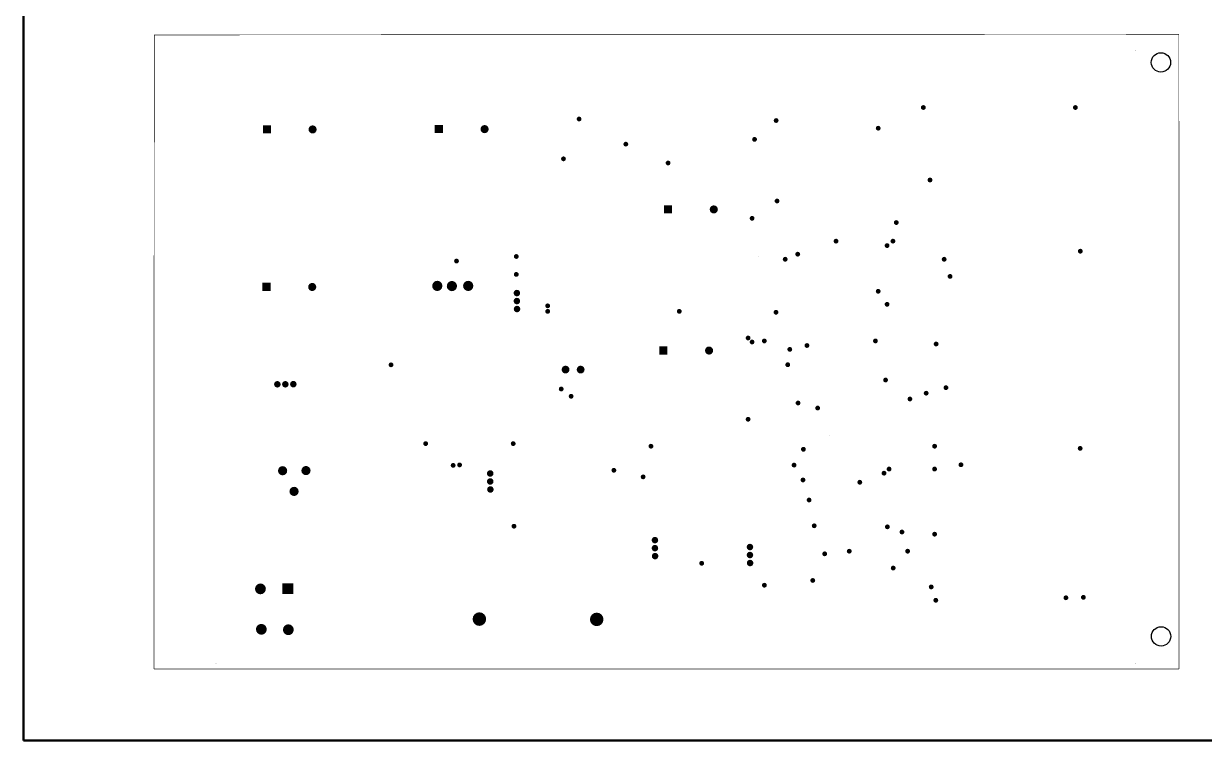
# Paper-space layout 'Лист1' of a CAD drawing. Header units: millimetres. Extents: x 20 to 405, y 5 to 258.
# Drawn here: x 20.3 to 216, y 5.4 to 124.1 of the extents above; entities that cross this region are included whole.
import ezdxf

# ---------------------------------------------------------------- set-up
doc = ezdxf.new("R2010")
doc.units = ezdxf.units.MM
doc.layers.add('BottomLayer', color=5, linetype='Continuous')
doc.layers.add('Mechanical15', color=56, linetype='Continuous')
doc.layers.add('Розмірний', color=130, linetype='Continuous', lineweight=25)
doc.layers.add('СхемаЕлПринц', color=7, linetype='Continuous', lineweight=50, true_color=0x000000)

psp = doc.layouts.new('Лист1')

# ---------------------------------------------------------------- hatches: boundary and pattern name
at = {"layer": 'BottomLayer', "true_color": 0x000000}
h = psp.add_hatch(color=18, dxfattribs=at)
edge = h.paths.add_edge_path()
edge.add_arc((169.454, 110.243), 0.4, 0, 360)
h = psp.add_hatch(color=18, dxfattribs=at)
edge = h.paths.add_edge_path()
edge.add_arc((194.663, 110.243), 0.4, 0, 360)
h = psp.add_hatch(color=18, dxfattribs=at)
edge = h.paths.add_edge_path()
edge.add_arc((112.393, 108.338), 0.4, 0, 360)
h = psp.add_hatch(color=18, dxfattribs=at)
edge = h.paths.add_edge_path()
edge.add_arc((145.057, 108.084), 0.4, 0, 360)
for points in [[(59.967, 107.312), (61.317, 107.312), (61.317, 105.962), (59.967, 105.962)], [(88.477, 107.362), (89.827, 107.362), (89.827, 106.012), (88.477, 106.012)], [(126.468, 94.052), (127.818, 94.052), (127.818, 92.702), (126.468, 92.702)], [(59.902, 81.2), (61.252, 81.2), (61.252, 79.85), (59.902, 79.85)], [(125.688, 70.659), (127.038, 70.659), (127.038, 69.309), (125.688, 69.309)], [(63.222, 31.391), (65.022, 31.391), (65.022, 29.591), (63.222, 29.591)]]:
    psp.add_hatch(color=18, dxfattribs=at).paths.add_polyline_path(points)
h = psp.add_hatch(color=18, dxfattribs=at)
edge = h.paths.add_edge_path()
edge.add_arc((68.217, 106.612), 0.675, 0, 360)
h = psp.add_hatch(color=18, dxfattribs=at)
edge = h.paths.add_edge_path()
edge.add_arc((96.727, 106.662), 0.675, 0, 360)
h = psp.add_hatch(color=18, dxfattribs=at)
edge = h.paths.add_edge_path()
edge.add_arc((161.974, 106.814), 0.4, 0, 360)
h = psp.add_hatch(color=18, dxfattribs=at)
edge = h.paths.add_edge_path()
edge.add_arc((120.14, 104.173), 0.4, 0, 360)
h = psp.add_hatch(color=18, dxfattribs=at)
edge = h.paths.add_edge_path()
edge.add_arc((141.476, 104.96), 0.4, 0, 360)
h = psp.add_hatch(color=18, dxfattribs=at)
edge = h.paths.add_edge_path()
edge.add_arc((109.802, 101.738), 0.4, 0, 360)
h = psp.add_hatch(color=18, dxfattribs=at)
edge = h.paths.add_edge_path()
edge.add_arc((127.143, 101.053), 0.4, 0, 360)
h = psp.add_hatch(color=18, dxfattribs=at)
edge = h.paths.add_edge_path()
edge.add_arc((170.559, 98.229), 0.4, 0, 360)
h = psp.add_hatch(color=18, dxfattribs=at)
edge = h.paths.add_edge_path()
edge.add_arc((134.718, 93.352), 0.675, 0, 360)
h = psp.add_hatch(color=18, dxfattribs=at)
edge = h.paths.add_edge_path()
edge.add_arc((145.21, 94.749), 0.4, 0, 360)
h = psp.add_hatch(color=18, dxfattribs=at)
edge = h.paths.add_edge_path()
edge.add_arc((141.069, 91.879), 0.4, 0, 360)
h = psp.add_hatch(color=18, dxfattribs=at)
edge = h.paths.add_edge_path()
edge.add_arc((164.972, 91.179), 0.4, 0, 360)
h = psp.add_hatch(color=18, dxfattribs=at)
edge = h.paths.add_edge_path()
edge.add_arc((154.989, 88.094), 0.4, 0, 360)
h = psp.add_hatch(color=18, dxfattribs=at)
edge = h.paths.add_edge_path()
edge.add_arc((164.412, 88.094), 0.4, 0, 360)
h = psp.add_hatch(color=18, dxfattribs=at)
edge = h.paths.add_edge_path()
edge.add_arc((148.639, 85.935), 0.4, 0, 360)
h = psp.add_hatch(color=18, dxfattribs=at)
edge = h.paths.add_edge_path()
edge.add_arc((163.447, 87.358), 0.4, 0, 360)
h = psp.add_hatch(color=18, dxfattribs=at)
edge = h.paths.add_edge_path()
edge.add_arc((195.476, 86.429), 0.4, 0, 360)
h = psp.add_hatch(color=18, dxfattribs=at)
edge = h.paths.add_edge_path()
edge.add_arc((92.073, 84.792), 0.4, 0, 360)
h = psp.add_hatch(color=18, dxfattribs=at)
edge = h.paths.add_edge_path()
edge.add_arc((101.979, 85.554), 0.4, 0, 360)
h = psp.add_hatch(color=18, dxfattribs=at)
edge = h.paths.add_edge_path()
edge.add_arc((146.556, 85.097), 0.4, 0, 360)
h = psp.add_hatch(color=18, dxfattribs=at)
edge = h.paths.add_edge_path()
edge.add_arc((172.908, 85.097), 0.4, 0, 360)
h = psp.add_hatch(color=18, dxfattribs=at)
edge = h.paths.add_edge_path()
edge.add_arc((101.979, 82.583), 0.4, 0, 360)
h = psp.add_hatch(color=18, dxfattribs=at)
edge = h.paths.add_edge_path()
edge.add_arc((173.886, 82.252), 0.4, 0, 360)
h = psp.add_hatch(color=18, dxfattribs=at)
edge = h.paths.add_edge_path()
edge.add_arc((68.152, 80.5), 0.675, 0, 360)
h = psp.add_hatch(color=18, dxfattribs=at)
edge = h.paths.add_edge_path()
edge.add_arc((88.886, 80.677), 0.85, 0, 360)
h = psp.add_hatch(color=18, dxfattribs=at)
edge = h.paths.add_edge_path()
edge.add_arc((91.311, 80.652), 0.85, 0, 360)
h = psp.add_hatch(color=18, dxfattribs=at)
edge = h.paths.add_edge_path()
edge.add_arc((94.011, 80.677), 0.85, 0, 360)
h = psp.add_hatch(color=18, dxfattribs=at)
edge = h.paths.add_edge_path()
edge.add_arc((102.081, 79.492), 0.542, 0, 360)
h = psp.add_hatch(color=18, dxfattribs=at)
edge = h.paths.add_edge_path()
edge.add_arc((102.081, 78.167), 0.542, 0, 360)
h = psp.add_hatch(color=18, dxfattribs=at)
edge = h.paths.add_edge_path()
edge.add_arc((161.974, 79.789), 0.4, 0, 360)
h = psp.add_hatch(color=18, dxfattribs=at)
edge = h.paths.add_edge_path()
edge.add_arc((102.106, 76.842), 0.542, 0, 360)
h = psp.add_hatch(color=18, dxfattribs=at)
edge = h.paths.add_edge_path()
edge.add_arc((107.186, 77.376), 0.4, 0, 360)
h = psp.add_hatch(color=18, dxfattribs=at)
edge = h.paths.add_edge_path()
edge.add_arc((107.186, 76.461), 0.4, 0, 360)
h = psp.add_hatch(color=18, dxfattribs=at)
edge = h.paths.add_edge_path()
edge.add_arc((129.004, 76.461), 0.4, 0, 360)
h = psp.add_hatch(color=18, dxfattribs=at)
edge = h.paths.add_edge_path()
edge.add_arc((145.032, 76.309), 0.4, 0, 360)
h = psp.add_hatch(color=18, dxfattribs=at)
edge = h.paths.add_edge_path()
edge.add_arc((163.446, 77.63), 0.4, 0, 360)
h = psp.add_hatch(color=18, dxfattribs=at)
edge = h.paths.add_edge_path()
edge.add_arc((140.409, 72.042), 0.4, 0, 360)
h = psp.add_hatch(color=18, dxfattribs=at)
edge = h.paths.add_edge_path()
edge.add_arc((133.938, 69.959), 0.675, 0, 360)
h = psp.add_hatch(color=18, dxfattribs=at)
edge = h.paths.add_edge_path()
edge.add_arc((141.069, 71.381), 0.4, 0, 360)
h = psp.add_hatch(color=18, dxfattribs=at)
edge = h.paths.add_edge_path()
edge.add_arc((143.101, 71.559), 0.4, 0, 360)
h = psp.add_hatch(color=18, dxfattribs=at)
edge = h.paths.add_edge_path()
edge.add_arc((147.318, 70.154), 0.4, 0, 360)
h = psp.add_hatch(color=18, dxfattribs=at)
edge = h.paths.add_edge_path()
edge.add_arc((150.163, 70.797), 0.4, 0, 360)
h = psp.add_hatch(color=18, dxfattribs=at)
edge = h.paths.add_edge_path()
edge.add_arc((161.516, 71.559), 0.4, 0, 360)
h = psp.add_hatch(color=18, dxfattribs=at)
edge = h.paths.add_edge_path()
edge.add_arc((171.576, 71.051), 0.4, 0, 360)
h = psp.add_hatch(color=18, dxfattribs=at)
edge = h.paths.add_edge_path()
edge.add_arc((81.227, 67.597), 0.4, 0, 360)
h = psp.add_hatch(color=18, dxfattribs=at)
edge = h.paths.add_edge_path()
edge.add_arc((110.147, 66.809), 0.65, 0, 360)
h = psp.add_hatch(color=18, dxfattribs=at)
edge = h.paths.add_edge_path()
edge.add_arc((112.647, 66.809), 0.65, 0, 360)
h = psp.add_hatch(color=18, dxfattribs=at)
edge = h.paths.add_edge_path()
edge.add_arc((146.98, 67.614), 0.4, 0, 360)
h = psp.add_hatch(color=18, dxfattribs=at)
edge = h.paths.add_edge_path()
edge.add_arc((62.372, 64.371), 0.542, 0, 360)
h = psp.add_hatch(color=18, dxfattribs=at)
edge = h.paths.add_edge_path()
edge.add_arc((63.697, 64.371), 0.542, 0, 360)
h = psp.add_hatch(color=18, dxfattribs=at)
edge = h.paths.add_edge_path()
edge.add_arc((65.022, 64.396), 0.542, 0, 360)
h = psp.add_hatch(color=18, dxfattribs=at)
edge = h.paths.add_edge_path()
edge.add_arc((163.195, 65.082), 0.4, 0, 360)
h = psp.add_hatch(color=18, dxfattribs=at)
edge = h.paths.add_edge_path()
edge.add_arc((109.428, 63.59), 0.4, 0, 360)
h = psp.add_hatch(color=18, dxfattribs=at)
edge = h.paths.add_edge_path()
edge.add_arc((111.072, 62.39), 0.4, 0, 360)
h = psp.add_hatch(color=18, dxfattribs=at)
edge = h.paths.add_edge_path()
edge.add_arc((169.924, 62.898), 0.4, 0, 360)
h = psp.add_hatch(color=18, dxfattribs=at)
edge = h.paths.add_edge_path()
edge.add_arc((173.2, 63.812), 0.4, 0, 360)
h = psp.add_hatch(color=18, dxfattribs=at)
edge = h.paths.add_edge_path()
edge.add_arc((148.689, 61.272), 0.4, 0, 360)
h = psp.add_hatch(color=18, dxfattribs=at)
edge = h.paths.add_edge_path()
edge.add_arc((151.941, 60.434), 0.4, 0, 360)
h = psp.add_hatch(color=18, dxfattribs=at)
edge = h.paths.add_edge_path()
edge.add_arc((167.231, 61.932), 0.4, 0, 360)
h = psp.add_hatch(color=18, dxfattribs=at)
edge = h.paths.add_edge_path()
edge.add_arc((140.409, 58.58), 0.4, 0, 360)
h = psp.add_hatch(color=18, dxfattribs=at)
edge = h.paths.add_edge_path()
edge.add_arc((86.959, 54.541), 0.4, 0, 360)
h = psp.add_hatch(color=18, dxfattribs=at)
edge = h.paths.add_edge_path()
edge.add_arc((101.471, 54.541), 0.4, 0, 360)
h = psp.add_hatch(color=18, dxfattribs=at)
edge = h.paths.add_edge_path()
edge.add_arc((124.305, 54.109), 0.4, 0, 360)
h = psp.add_hatch(color=18, dxfattribs=at)
edge = h.paths.add_edge_path()
edge.add_arc((149.578, 53.601), 0.4, 0, 360)
h = psp.add_hatch(color=18, dxfattribs=at)
edge = h.paths.add_edge_path()
edge.add_arc((171.321, 54.109), 0.4, 0, 360)
h = psp.add_hatch(color=18, dxfattribs=at)
edge = h.paths.add_edge_path()
edge.add_arc((195.451, 53.754), 0.4, 0, 360)
h = psp.add_hatch(color=18, dxfattribs=at)
edge = h.paths.add_edge_path()
edge.add_arc((91.514, 50.934), 0.4, 0, 360)
h = psp.add_hatch(color=18, dxfattribs=at)
edge = h.paths.add_edge_path()
edge.add_arc((92.58, 51.01), 0.4, 0, 360)
h = psp.add_hatch(color=18, dxfattribs=at)
edge = h.paths.add_edge_path()
edge.add_arc((148.029, 50.977), 0.4, 0, 360)
h = psp.add_hatch(color=18, dxfattribs=at)
edge = h.paths.add_edge_path()
edge.add_arc((175.69, 51.036), 0.4, 0, 360)
h = psp.add_hatch(color=18, dxfattribs=at)
edge = h.paths.add_edge_path()
edge.add_arc((63.244, 50.045), 0.762, 0, 360)
h = psp.add_hatch(color=18, dxfattribs=at)
edge = h.paths.add_edge_path()
edge.add_arc((67.119, 50.07), 0.762, 0, 360)
h = psp.add_hatch(color=18, dxfattribs=at)
edge = h.paths.add_edge_path()
edge.add_arc((97.661, 49.592), 0.542, 0, 360)
h = psp.add_hatch(color=18, dxfattribs=at)
edge = h.paths.add_edge_path()
edge.add_arc((118.159, 50.121), 0.4, 0, 360)
h = psp.add_hatch(color=18, dxfattribs=at)
edge = h.paths.add_edge_path()
edge.add_arc((123.01, 49.029), 0.4, 0, 360)
h = psp.add_hatch(color=18, dxfattribs=at)
edge = h.paths.add_edge_path()
edge.add_arc((162.938, 49.639), 0.4, 0, 360)
h = psp.add_hatch(color=18, dxfattribs=at)
edge = h.paths.add_edge_path()
edge.add_arc((163.777, 50.325), 0.4, 0, 360)
h = psp.add_hatch(color=18, dxfattribs=at)
edge = h.paths.add_edge_path()
edge.add_arc((171.321, 50.325), 0.4, 0, 360)
h = psp.add_hatch(color=18, dxfattribs=at)
edge = h.paths.add_edge_path()
edge.add_arc((65.144, 46.62), 0.762, 0, 360)
h = psp.add_hatch(color=18, dxfattribs=at)
edge = h.paths.add_edge_path()
edge.add_arc((97.661, 48.267), 0.542, 0, 360)
h = psp.add_hatch(color=18, dxfattribs=at)
edge = h.paths.add_edge_path()
edge.add_arc((97.686, 46.942), 0.542, 0, 360)
h = psp.add_hatch(color=18, dxfattribs=at)
edge = h.paths.add_edge_path()
edge.add_arc((149.502, 48.521), 0.4, 0, 360)
h = psp.add_hatch(color=18, dxfattribs=at)
edge = h.paths.add_edge_path()
edge.add_arc((158.926, 48.14), 0.4, 0, 360)
h = psp.add_hatch(color=18, dxfattribs=at)
edge = h.paths.add_edge_path()
edge.add_arc((150.518, 45.194), 0.4, 0, 360)
h = psp.add_hatch(color=18, dxfattribs=at)
edge = h.paths.add_edge_path()
edge.add_arc((101.598, 40.85), 0.4, 0, 360)
h = psp.add_hatch(color=18, dxfattribs=at)
edge = h.paths.add_edge_path()
edge.add_arc((151.364, 40.919), 0.4, 0, 360)
h = psp.add_hatch(color=18, dxfattribs=at)
edge = h.paths.add_edge_path()
edge.add_arc((163.498, 40.749), 0.4, 0, 360)
h = psp.add_hatch(color=18, dxfattribs=at)
edge = h.paths.add_edge_path()
edge.add_arc((165.911, 39.885), 0.4, 0, 360)
h = psp.add_hatch(color=18, dxfattribs=at)
edge = h.paths.add_edge_path()
edge.add_arc((171.321, 39.53), 0.4, 0, 360)
h = psp.add_hatch(color=18, dxfattribs=at)
edge = h.paths.add_edge_path()
edge.add_arc((124.966, 38.543), 0.542, 0, 360)
h = psp.add_hatch(color=18, dxfattribs=at)
edge = h.paths.add_edge_path()
edge.add_arc((124.966, 37.218), 0.542, 0, 360)
h = psp.add_hatch(color=18, dxfattribs=at)
edge = h.paths.add_edge_path()
edge.add_arc((140.714, 37.4), 0.542, 0, 360)
h = psp.add_hatch(color=18, dxfattribs=at)
edge = h.paths.add_edge_path()
edge.add_arc((124.991, 35.893), 0.542, 0, 360)
h = psp.add_hatch(color=18, dxfattribs=at)
edge = h.paths.add_edge_path()
edge.add_arc((140.714, 36.075), 0.542, 0, 360)
h = psp.add_hatch(color=18, dxfattribs=at)
edge = h.paths.add_edge_path()
edge.add_arc((140.739, 34.75), 0.542, 0, 360)
h = psp.add_hatch(color=18, dxfattribs=at)
edge = h.paths.add_edge_path()
edge.add_arc((153.109, 36.278), 0.4, 0, 360)
h = psp.add_hatch(color=18, dxfattribs=at)
edge = h.paths.add_edge_path()
edge.add_arc((157.173, 36.71), 0.4, 0, 360)
h = psp.add_hatch(color=18, dxfattribs=at)
edge = h.paths.add_edge_path()
edge.add_arc((166.85, 36.71), 0.4, 0, 360)
h = psp.add_hatch(color=18, dxfattribs=at)
edge = h.paths.add_edge_path()
edge.add_arc((132.714, 34.704), 0.4, 0, 360)
h = psp.add_hatch(color=18, dxfattribs=at)
edge = h.paths.add_edge_path()
edge.add_arc((164.464, 33.916), 0.4, 0, 360)
h = psp.add_hatch(color=18, dxfattribs=at)
edge = h.paths.add_edge_path()
edge.add_arc((59.572, 30.466), 0.9, 0, 360)
h = psp.add_hatch(color=18, dxfattribs=at)
edge = h.paths.add_edge_path()
edge.add_arc((143.112, 31.071), 0.4, 0, 360)
h = psp.add_hatch(color=18, dxfattribs=at)
edge = h.paths.add_edge_path()
edge.add_arc((151.128, 31.859), 0.4, 0, 360)
h = psp.add_hatch(color=18, dxfattribs=at)
edge = h.paths.add_edge_path()
edge.add_arc((170.762, 30.792), 0.4, 0, 360)
h = psp.add_hatch(color=18, dxfattribs=at)
edge = h.paths.add_edge_path()
edge.add_arc((193.089, 28.989), 0.4, 0, 360)
h = psp.add_hatch(color=18, dxfattribs=at)
edge = h.paths.add_edge_path()
edge.add_arc((195.984, 29.065), 0.4, 0, 360)
h = psp.add_hatch(color=18, dxfattribs=at)
edge = h.paths.add_edge_path()
edge.add_arc((171.524, 28.582), 0.4, 0, 360)
h = psp.add_hatch(color=18, dxfattribs=at)
edge = h.paths.add_edge_path()
edge.add_arc((95.864, 25.457), 1.125, 0, 360)
h = psp.add_hatch(color=18, dxfattribs=at)
edge = h.paths.add_edge_path()
edge.add_arc((115.314, 25.407), 1.125, 0, 360)
h = psp.add_hatch(color=18, dxfattribs=at)
edge = h.paths.add_edge_path()
edge.add_arc((59.722, 23.766), 0.9, 0, 360)
h = psp.add_hatch(color=18, dxfattribs=at)
edge = h.paths.add_edge_path()
edge.add_arc((64.197, 23.691), 0.9, 0, 360)

# ---------------------------------------------------------------- linework, layer by layer
at = {"layer": 'BottomLayer', "color": 18, "true_color": 0x000000}
for points, const_width in [([(169.404, 110.243, 1), (169.504, 110.243, 1)], 0.1), ([(194.613, 110.243, 1), (194.713, 110.243, 1)], 0.1), ([(112.318, 108.338, 1), (112.468, 108.338, 1)], 0.15), ([(145.007, 108.084, 1), (145.107, 108.084, 1)], 0.1), ([(60.592, 106.637, 1), (60.692, 106.637, 1)], 0.1), ([(89.102, 106.687, 1), (89.202, 106.687, 1)], 0.1), ([(161.924, 106.814, 1), (162.024, 106.814, 1)], 0.1), ([(120.09, 104.173, 1), (120.19, 104.173, 1)], 0.1), ([(120.09, 104.173, 1), (120.19, 104.173, 1)], 0.1), ([(141.426, 104.96, 1), (141.526, 104.96, 1)], 0.1), ([(109.752, 101.738, 1), (109.852, 101.738, 1)], 0.1), ([(127.068, 101.053, 1), (127.218, 101.053, 1)], 0.15), ([(170.509, 98.229, 1), (170.609, 98.229, 1)], 0.1), ([(145.16, 94.749, 1), (145.26, 94.749, 1)], 0.1), ([(127.068, 93.377, 1), (127.218, 93.377, 1)], 0.15), ([(127.068, 93.377, 1), (127.218, 93.377, 1)], 0.15), ([(134.668, 93.352, 1), (134.768, 93.352, 1)], 0.1), ([(141.019, 91.879, 1), (141.119, 91.879, 1)], 0.1), ([(164.897, 91.179, 1), (165.047, 91.179, 1)], 0.15), ([(154.939, 88.094, 1), (155.039, 88.094, 1)], 0.1), ([(164.362, 88.094, 1), (164.462, 88.094, 1)], 0.1), ([(163.397, 87.358, 1), (163.497, 87.358, 1)], 0.1), ([(195.426, 86.429, 1), (195.526, 86.429, 1)], 0.1), ([(92.023, 84.792, 1), (92.123, 84.792, 1)], 0.1), ([(101.904, 85.554, 1), (102.054, 85.554, 1)], 0.15), ([(146.506, 85.097, 1), (146.606, 85.097, 1)], 0.1), ([(148.589, 85.935, 1), (148.689, 85.935, 1)], 0.1), ([(172.858, 85.097, 1), (172.958, 85.097, 1)], 0.1), ([(101.904, 82.583, 1), (102.054, 82.583, 1)], 0.15), ([(173.836, 82.252, 1), (173.936, 82.252, 1)], 0.1), ([(68.077, 80.5, 1), (68.227, 80.5, 1)], 0.15), ([(93.961, 80.677, 1), (94.061, 80.677, 1)], 0.1), ([(161.924, 79.789, 1), (162.024, 79.789, 1)], 0.1), ([(102.031, 78.167, 1), (102.131, 78.167, 1)], 0.1), ([(102.056, 76.842, 1), (102.156, 76.842, 1)], 0.1), ([(107.111, 77.376, 1), (107.261, 77.376, 1)], 0.15), ([(107.111, 76.461, 1), (107.261, 76.461, 1)], 0.15), ([(128.929, 76.461, 1), (129.079, 76.461, 1)], 0.15), ([(144.982, 76.309, 1), (145.082, 76.309, 1)], 0.1), ([(163.396, 77.63, 1), (163.496, 77.63, 1)], 0.1), ([(140.359, 72.042, 1), (140.459, 72.042, 1)], 0.1), ([(141.019, 71.381, 1), (141.119, 71.381, 1)], 0.1), ([(143.026, 71.559, 1), (143.176, 71.559, 1)], 0.15), ([(150.113, 70.797, 1), (150.213, 70.797, 1)], 0.1), ([(161.441, 71.559, 1), (161.591, 71.559, 1)], 0.15), ([(171.526, 71.051, 1), (171.626, 71.051, 1)], 0.1), ([(126.288, 69.984, 1), (126.438, 69.984, 1)], 0.15), ([(126.288, 69.984, 1), (126.438, 69.984, 1)], 0.15), ([(133.863, 69.959, 1), (134.013, 69.959, 1)], 0.15), ([(147.268, 70.154, 1), (147.368, 70.154, 1)], 0.1), ([(81.177, 67.597, 1), (81.277, 67.597, 1)], 0.1), ([(110.072, 66.809, 1), (110.222, 66.809, 1)], 0.15), ([(112.597, 66.809, 1), (112.697, 66.809, 1)], 0.1), ([(146.93, 67.614, 1), (147.03, 67.614, 1)], 0.1), ([(163.145, 65.082, 1), (163.245, 65.082, 1)], 0.1), ([(63.647, 64.371, 1), (63.747, 64.371, 1)], 0.1), ([(109.378, 63.59, 1), (109.478, 63.59, 1)], 0.1), ([(169.874, 62.898, 1), (169.974, 62.898, 1)], 0.1), ([(173.15, 63.812, 1), (173.25, 63.812, 1)], 0.1), ([(111.022, 62.39, 1), (111.122, 62.39, 1)], 0.1), ([(148.639, 61.272, 1), (148.739, 61.272, 1)], 0.1), ([(167.181, 61.932, 1), (167.281, 61.932, 1)], 0.1), ([(151.891, 60.434, 1), (151.991, 60.434, 1)], 0.1), ([(140.359, 58.58, 1), (140.459, 58.58, 1)], 0.1), ([(86.884, 54.541, 1), (87.034, 54.541, 1)], 0.15), ([(101.396, 54.541, 1), (101.546, 54.541, 1)], 0.15), ([(124.255, 54.109, 1), (124.355, 54.109, 1)], 0.1), ([(149.528, 53.601, 1), (149.628, 53.601, 1)], 0.1), ([(171.271, 54.109, 1), (171.371, 54.109, 1)], 0.1), ([(195.401, 53.754, 1), (195.501, 53.754, 1)], 0.1), ([(91.464, 50.934, 1), (91.564, 50.934, 1)], 0.1), ([(91.464, 50.934, 1), (91.564, 50.934, 1)], 0.1), ([(92.53, 51.01, 1), (92.63, 51.01, 1)], 0.1), ([(147.979, 50.977, 1), (148.079, 50.977, 1)], 0.1), ([(175.64, 51.036, 1), (175.74, 51.036, 1)], 0.1), ([(118.109, 50.121, 1), (118.209, 50.121, 1)], 0.1), ([(122.96, 49.029, 1), (123.06, 49.029, 1)], 0.1), ([(162.888, 49.639, 1), (162.988, 49.639, 1)], 0.1), ([(163.727, 50.325, 1), (163.827, 50.325, 1)], 0.1), ([(171.271, 50.325, 1), (171.371, 50.325, 1)], 0.1), ([(149.452, 48.521, 1), (149.552, 48.521, 1)], 0.1), ([(158.876, 48.14, 1), (158.976, 48.14, 1)], 0.1), ([(65.217, 46.785, 1), (65.317, 46.785, 1)], 0.1), ([(65.217, 46.785, 1), (65.317, 46.785, 1)], 0.1), ([(150.468, 45.194, 1), (150.568, 45.194, 1)], 0.1), ([(101.548, 40.85, 1), (101.648, 40.85, 1)], 0.1), ([(151.314, 40.919, 1), (151.414, 40.919, 1)], 0.1), ([(163.448, 40.749, 1), (163.548, 40.749, 1)], 0.1), ([(165.861, 39.885, 1), (165.961, 39.885, 1)], 0.1), ([(171.271, 39.53, 1), (171.371, 39.53, 1)], 0.1), ([(124.891, 37.218, 1), (125.041, 37.218, 1)], 0.15), ([(140.639, 37.4, 1), (140.789, 37.4, 1)], 0.15), ([(153.059, 36.278, 1), (153.159, 36.278, 1)], 0.1), ([(157.123, 36.71, 1), (157.223, 36.71, 1)], 0.1), ([(166.8, 36.71, 1), (166.9, 36.71, 1)], 0.1), ([(132.664, 34.704, 1), (132.764, 34.704, 1)], 0.1), ([(164.414, 33.916, 1), (164.514, 33.916, 1)], 0.1), ([(151.078, 31.859, 1), (151.178, 31.859, 1)], 0.1), ([(64.072, 30.491, 1), (64.172, 30.491, 1)], 0.1), ([(143.062, 31.071, 1), (143.162, 31.071, 1)], 0.1), ([(170.712, 30.792, 1), (170.812, 30.792, 1)], 0.1), ([(171.474, 28.582, 1), (171.574, 28.582, 1)], 0.1), ([(193.039, 28.989, 1), (193.139, 28.989, 1)], 0.1), ([(195.934, 29.065, 1), (196.034, 29.065, 1)], 0.1), ([(95.789, 25.457, 1), (95.939, 25.457, 1)], 0.15), ([(115.239, 25.407, 1), (115.389, 25.407, 1)], 0.15)]:
    psp.add_lwpolyline(points, format="xyb", close=True, dxfattribs=dict(at, const_width=const_width))
at = {"layer": 'Mechanical15', "color": 18, "true_color": 0x000000, "const_width": 0.1}
for points in [[(41.91, 17.209), (41.969, 122.276)], [(41.919, 122.276), (211.812, 122.352)], [(211.825, 17.209), (211.812, 122.354)], [(41.91, 17.209), (211.825, 17.209)]]:
    psp.add_lwpolyline(points, dxfattribs=at)
at = {"layer": 'Mechanical15', "color": 18, "true_color": 0x000000}
for points, const_width in [([(204.57, 119.641, 1), (204.62, 119.641, 1)], 0.05), ([(204.57, 119.641, 1), (204.62, 119.641, 1)], 0.05), ([(100.517, 106.628, 1), (100.542, 106.628, 1)], 0.025), ([(142.135, 85.482, 1), (142.16, 85.482, 1)], 0.025), ([(142.135, 85.482, 1), (142.16, 85.482, 1)], 0.025), ([(151.535, 85.482, 1), (151.56, 85.482, 1)], 0.025), ([(151.535, 85.482, 1), (151.56, 85.482, 1)], 0.025), ([(153.821, 55.842, 1), (153.846, 55.842, 1)], 0.025), ([(153.821, 55.842, 1), (153.846, 55.842, 1)], 0.025), ([(52.17, 18.041, 1), (52.22, 18.041, 1)], 0.05), ([(52.17, 18.041, 1), (52.22, 18.041, 1)], 0.05), ([(204.57, 18.041, 1), (204.62, 18.041, 1)], 0.05), ([(204.57, 18.041, 1), (204.62, 18.041, 1)], 0.05)]:
    psp.add_lwpolyline(points, format="xyb", close=True, dxfattribs=dict(at, const_width=const_width))
at = {"layer": 'Розмірний', "color": 18, "true_color": 0x000000}
for centre in [(208.839, 117.72), (208.865, 22.597)]:
    psp.add_circle(centre, 1.6, dxfattribs=at)
at = {"layer": 'СхемаЕлПринц'}
for p, q in [((20.313, 257.454), (20.313, 5.357)), ((20.313, 5.357), (224.338, 5.357))]:
    psp.add_line(p, q, dxfattribs=at)

doc.saveas('drawing.dxf')
